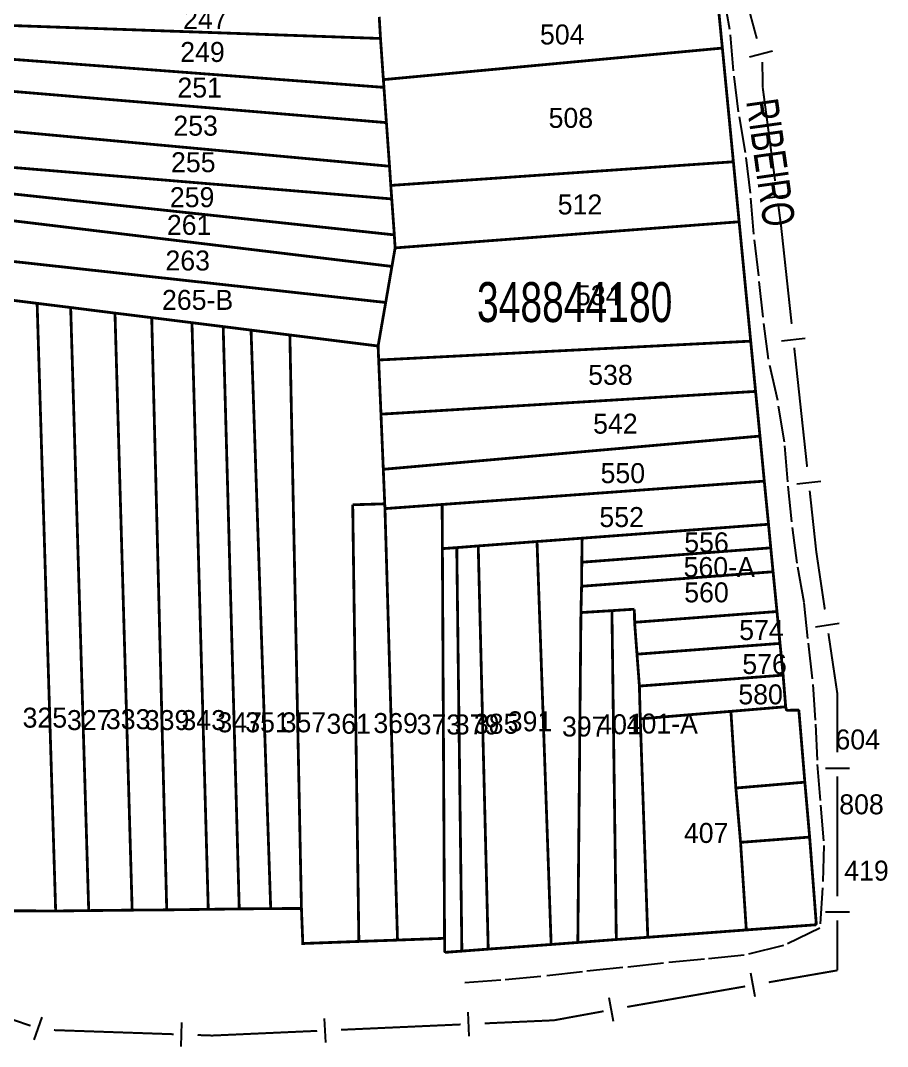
# Model space of a CAD drawing. Extents: x 202481 to 204056, y 4838981 to 4840330.
# Drawn here: x 203947.7 to 204056.2, y 4839270.5 to 4839398.9 of the extents above; entities that cross this region are included whole.
import ezdxf
from ezdxf.enums import TextEntityAlignment as Align

# ---------------------------------------------------------------- set-up
doc = ezdxf.new("R2010")
doc.units = 0
doc.header["$LTSCALE"] = 1.5
doc.header["$MEASUREMENT"] = 0
doc.linetypes.add('TRACO_25', pattern=[8, 3, -1, 1, -1, 1, -1])
for name, color, linetype in [('CD_MALHA_LOTES', 7, 'CONTINUOUS'), ('CD_TXT_QUADRA', 7, 'CONTINUOUS'), ('LM-LIM-SETORES-BAIRROS', 250, 'CONTINUOUS'), ('RU-QUADRA', 210, 'CONTINUOUS'), ('SV-RUA-NAO-PAV', 7, 'CONTINUOUS'), ('SV-TXT-RUA-N-PAV', 7, 'CONTINUOUS'), ('Th_NmrPort', 1, 'CONTINUOUS')]:
    doc.layers.add(name, color=color, linetype=linetype)
doc.styles.add('ARIAL', font='ARIAL.SHX')

msp = doc.modelspace()

# ---------------------------------------------------------------- linework, layer by layer
at = {"layer": 'CD_MALHA_LOTES', "linetype": 'Continuous', "const_width": 0.35, "flags": 128}
for points in [[(204034.78, 4839403.53), (204035.57, 4839395.46)], [(203992.76, 4839396.66), (203934.9, 4839398.69)], [(203992.76, 4839396.66), (203992.6, 4839399.37)], [(203993.12, 4839391.51), (203992.76, 4839396.66)], [(203993.19, 4839390.54), (203934.26, 4839394.99)], [(203993.12, 4839391.51), (204035.57, 4839395.46)], [(204035.57, 4839395.46), (204036.95, 4839381.23)], [(203993.5, 4839386.13), (203933.6, 4839391.13)], [(203993.19, 4839390.54), (203993.12, 4839391.51)], [(203993.5, 4839386.13), (203993.19, 4839390.54)], [(203993.89, 4839380.67), (203932.76, 4839386.31)], [(203993.89, 4839380.67), (203993.5, 4839386.13)], [(203994.17, 4839376.58), (203931.98, 4839381.74)], [(203994.05, 4839378.27), (203993.89, 4839380.67)], [(203994.05, 4839378.27), (204036.95, 4839381.23)], [(204036.95, 4839381.23), (204037.67, 4839373.72)], [(203994.49, 4839372.08), (203931.47, 4839378.84)], [(203994.17, 4839376.58), (203994.05, 4839378.27)], [(203994.49, 4839372.08), (203994.17, 4839376.58)], [(203994.19, 4839368.13), (203930.94, 4839375.75)], [(204037.67, 4839373.72), (203994.59, 4839370.45)], [(204037.67, 4839373.72), (204039.12, 4839358.78)], [(203994.59, 4839370.45), (203994.49, 4839372.08)], [(203993.41, 4839363.62), (203930.05, 4839370.59)], [(203994.19, 4839368.13), (203994.59, 4839370.45)], [(203993.41, 4839363.62), (203994.19, 4839368.13)], [(203944.16, 4839364.21), (203949.76, 4839363.51)], [(203949.76, 4839363.51), (203953.96, 4839362.99)], [(203952.08, 4839287.46), (203949.76, 4839363.51)], [(203992.46, 4839358.17), (203993.41, 4839363.62)], [(203953.96, 4839362.99), (203959.51, 4839362.29)], [(203956.22, 4839287.51), (203953.96, 4839362.99)], [(203959.51, 4839362.29), (203964.11, 4839361.72)], [(203961.66, 4839287.57), (203959.51, 4839362.29)], [(203964.11, 4839361.72), (203969.15, 4839361.09)], [(203965.99, 4839287.6), (203964.11, 4839361.72)], [(203969.15, 4839361.09), (203973.06, 4839360.6)], [(203971.19, 4839287.67), (203969.15, 4839361.09)], [(203973.06, 4839360.6), (203976.55, 4839360.16)], [(203975.07, 4839287.72), (203973.06, 4839360.6)], [(203976.55, 4839360.16), (203981.41, 4839359.55)], [(203979.01, 4839287.76), (203976.55, 4839360.16)], [(203982.86, 4839287.77), (203981.41, 4839359.55)], [(203981.41, 4839359.55), (203992.46, 4839358.17)], [(203992.53, 4839356.42), (204039.12, 4839358.78)], [(204039.12, 4839358.78), (204039.73, 4839352.49)], [(203992.53, 4839356.42), (203992.46, 4839358.17)], [(203992.82, 4839349.64), (203992.53, 4839356.42)], [(203992.82, 4839349.64), (204039.73, 4839352.49)], [(204039.73, 4839352.49), (204040.28, 4839346.9)], [(203993.11, 4839342.74), (203992.82, 4839349.64)], [(203993.11, 4839342.74), (204040.28, 4839346.9)], [(204040.28, 4839346.9), (204040.82, 4839341.26)], [(203993.29, 4839338.42), (203993.11, 4839342.74)], [(204000.48, 4839338.34), (204040.82, 4839341.26)], [(204040.82, 4839341.26), (204041.35, 4839335.86)], [(203989.28, 4839338.3), (203993.29, 4839338.42)], [(203990.05, 4839283.65), (203989.28, 4839338.3)], [(203993.32, 4839337.82), (203993.29, 4839338.42)], [(203993.32, 4839337.82), (204000.48, 4839338.34)], [(203994.89, 4839283.82), (203993.32, 4839337.82)], [(204000.51, 4839332.81), (204000.48, 4839338.34)], [(204018.01, 4839334.12), (204041.35, 4839335.86)], [(204041.35, 4839335.86), (204041.63, 4839332.91)], [(204012.36, 4839333.7), (204018.01, 4839334.12)], [(204017.97, 4839331.11), (204018.01, 4839334.12)], [(204000.51, 4839332.81), (204002.31, 4839332.94)], [(204000.78, 4839284.04), (204000.51, 4839332.81)], [(204002.31, 4839332.94), (204005, 4839333.15)], [(204002.95, 4839282.44), (204002.31, 4839332.94)], [(204005, 4839333.15), (204012.36, 4839333.7)], [(204006.25, 4839282.69), (204005, 4839333.15)], [(204014.13, 4839283.27), (204012.36, 4839333.7)], [(204041.63, 4839332.91), (204017.97, 4839331.11)], [(204041.63, 4839332.91), (204041.92, 4839329.92)], [(204017.94, 4839328.1), (204017.97, 4839331.11)], [(204041.92, 4839329.92), (204017.94, 4839328.1)], [(204041.92, 4839329.92), (204042.41, 4839324.94)], [(204017.86, 4839324.81), (204017.94, 4839328.1)], [(204021.74, 4839325.05), (204017.86, 4839324.81)], [(204021.74, 4839325.05), (204024.55, 4839325.23)], [(204022.29, 4839283.89), (204021.74, 4839325.05)], [(204024.55, 4839325.23), (204024.58, 4839323.59)], [(204017.47, 4839283.52), (204017.86, 4839324.81)], [(204024.58, 4839323.59), (204042.41, 4839324.94)], [(204042.41, 4839324.94), (204042.79, 4839320.95)], [(204024.88, 4839319.6), (204024.58, 4839323.59)], [(204024.88, 4839319.6), (204042.79, 4839320.95)], [(204042.79, 4839320.95), (204043.18, 4839316.98)], [(204025.18, 4839315.61), (204024.88, 4839319.6)], [(204025.18, 4839315.61), (204043.18, 4839316.98)], [(204043.18, 4839316.98), (204043.5, 4839313.02)], [(204025.29, 4839311.51), (204025.18, 4839315.61)], [(204025.29, 4839311.51), (204036.64, 4839312.45)], [(204036.64, 4839312.45), (204043.5, 4839313.02)], [(204037.26, 4839302.85), (204036.64, 4839312.45)], [(204043.5, 4839313.02), (204043.6, 4839312.58)], [(204043.6, 4839312.58), (204045.15, 4839312.6)], [(204045.15, 4839312.6), (204045.9, 4839303.58)], [(204026.23, 4839284.17), (204025.29, 4839311.51)], [(204037.26, 4839302.85), (204045.9, 4839303.58)], [(204045.9, 4839303.58), (204046.5, 4839296.71)], [(204037.85, 4839296.05), (204037.26, 4839302.85)], [(204037.85, 4839296.05), (204046.5, 4839296.71)], [(204046.5, 4839296.71), (204047.34, 4839285.74)], [(204038.57, 4839285.09), (204037.85, 4839296.05)], [(203975.07, 4839287.72), (203971.19, 4839287.67)], [(203979.01, 4839287.76), (203975.07, 4839287.72)], [(203982.86, 4839287.77), (203979.01, 4839287.76)], [(203990.05, 4839283.65), (203983.03, 4839283.39), (203982.86, 4839287.77)], [(203952.08, 4839287.46), (203945.79, 4839287.49)], [(203956.22, 4839287.51), (203952.08, 4839287.46)], [(203961.66, 4839287.57), (203956.22, 4839287.51)], [(203965.99, 4839287.6), (203961.66, 4839287.57)], [(203971.19, 4839287.67), (203965.99, 4839287.6)], [(204047.34, 4839285.74), (204038.57, 4839285.09)], [(204000.78, 4839284.04), (203994.89, 4839283.82)], [(204000.81, 4839282.28), (204000.78, 4839284.04)], [(204022.29, 4839283.89), (204017.47, 4839283.52)], [(204026.23, 4839284.17), (204022.29, 4839283.89)], [(204038.57, 4839285.09), (204026.23, 4839284.17)], [(203994.89, 4839283.82), (203990.05, 4839283.65)], [(204006.25, 4839282.69), (204002.95, 4839282.44)], [(204014.13, 4839283.27), (204006.25, 4839282.69)], [(204017.47, 4839283.52), (204014.13, 4839283.27)], [(204002.95, 4839282.44), (204000.81, 4839282.28)]]:
    msp.add_lwpolyline(points, dxfattribs=at)
at = {"layer": 'LM-LIM-SETORES-BAIRROS', "const_width": 0.25}
for points in [[(204039.888691, 4839396.628741), (204035.972012, 4839411.108369)], [(204040.63, 4839390.49), (204040.576475, 4839393.719313)], [(204040.731164, 4839389.726429), (204040.63, 4839390.49)], [(204042.175913, 4839378.821719), (204040.731164, 4839389.726429)], [(204042.93, 4839373.13), (204042.569935, 4839375.847707)], [(204042.957796, 4839372.872954), (204042.93, 4839373.13)], [(204044.247891, 4839360.942504), (204042.957796, 4839372.872954)], [(204046.183034, 4839343.046827), (204044.570415, 4839357.959891)], [(204047.33, 4839332.44), (204046.505558, 4839340.064215)], [(204047.378631, 4839332.112249), (204047.33, 4839332.44)], [(204048.406017, 4839325.188054), (204047.378631, 4839332.112249)], [(204049.98, 4839314.58), (204048.846325, 4839322.220542)], [(204049.98, 4839314.304189), (204049.98, 4839314.58)], [(204049.98, 4839307.304189), (204049.98, 4839314.304189)], [(204049.98, 4839289.304189), (204049.98, 4839304.304189)], [(204049.98, 4839280.03), (204049.98, 4839286.304189)], [(204041.382914, 4839278.536718), (204049.264896, 4839279.90579)], [(204049.264896, 4839279.90579), (204049.98, 4839280.03)], [(203934.749011, 4839277.960052), (203948.937962, 4839273.094492)], [(204023.9, 4839275.5), (204038.427171, 4839278.023316)], [(204023.64884, 4839275.454141), (204023.9, 4839275.5)], [(204005.809061, 4839273.392961), (204013.801104, 4839273.749699)], [(204013.801104, 4839273.749699), (204014.48, 4839273.78)], [(204014.48, 4839273.78), (204020.697632, 4839274.915279)], [(203951.854669, 4839272.549483), (203966.845876, 4839272.035939)], [(203971.69, 4839271.87), (203984.829951, 4839272.456523)], [(203987.826967, 4839272.5903), (204002.812046, 4839273.259184)], [(203969.844117, 4839271.93323), (203970.843531, 4839271.898994)], [(203970.843531, 4839271.898994), (203971.69, 4839271.87)]]:
    msp.add_lwpolyline(points, dxfattribs=at)
at = {"layer": 'LM-LIM-SETORES-BAIRROS'}
for points in [[(204041.858878, 4839395.089791), (204038.962952, 4839394.306456)], [(204043.9256, 4839377.036056), (204040.951588, 4839376.642033)], [(204045.954213, 4839359.115357), (204042.971601, 4839358.792833)], [(204047.889356, 4839341.219681), (204044.906744, 4839340.897157)], [(204050.183312, 4839323.429866), (204047.215799, 4839322.989558)], [(204051.48, 4839305.304189), (204048.48, 4839305.304189)], [(204051.48, 4839287.304189), (204048.48, 4839287.304189)], [(204039.669119, 4839276.716579), (204039.155717, 4839279.672322)], [(204021.950799, 4839273.619296), (204021.411937, 4839276.570504)], [(203949.397336, 4839271.351226), (203950.370448, 4839274.189016)], [(203985.895844, 4839271.002608), (203985.762068, 4839273.999624)], [(204003.877939, 4839271.805268), (204003.744163, 4839274.802284)], [(203967.793935, 4839270.502582), (203967.896644, 4839273.500823)]]:
    msp.add_lwpolyline(points, dxfattribs=at)
at = {"layer": 'RU-QUADRA', "linetype": 'Continuous', "const_width": 0.18, "flags": 128}
msp.add_lwpolyline([(203945.79, 4839287.49), (203952.08, 4839287.46), (203956.22, 4839287.51), (203965.99, 4839287.6), (203971.19, 4839287.67), (203975.07, 4839287.72), (203982.86, 4839287.77), (203983.03, 4839283.39), (203990.05, 4839283.65), (204000.78, 4839284.04), (204000.81, 4839282.28), (204002.95, 4839282.44), (204006.25, 4839282.69), (204014.13, 4839283.27), (204017.47, 4839283.52), (204022.29, 4839283.89), (204026.23, 4839284.17), (204038.57, 4839285.09), (204047.34, 4839285.74), (204046.5, 4839296.71), (204045.9, 4839303.58), (204045.15, 4839312.6), (204043.6, 4839312.58), (204043.18, 4839316.98), (204042.79, 4839320.95), (204042.41, 4839324.94), (204041.92, 4839329.92), (204041.63, 4839332.91), (204041.35, 4839335.86), (204040.82, 4839341.26), (204040.28, 4839346.9), (204039.73, 4839352.49), (204039.12, 4839358.78), (204037.67, 4839373.72), (204036.95, 4839381.23), (204035.57, 4839395.46), (204034.78, 4839403.53)], dxfattribs=at)
at = {"layer": 'SV-RUA-NAO-PAV', "linetype": 'TRACO_25'}
for points in [[(204045.82, 4839326.06, 4.14), (204044.93, 4839331, 4.07), (204044.27, 4839336.15, 3.9), (204043.75, 4839341.18, 3.88), (204043.35, 4839346.19, 3.72), (204042.5, 4839351.34, 3.58), (204041.34, 4839356.54, 3.55), (204040.67, 4839361.78, 3.58), (204040.12, 4839366.97, 3.61), (204039.51, 4839372.17, 3.61), (204039.1, 4839377.29, 3.61), (204038.45, 4839382.4, 3.61), (204037.6, 4839387.47, 3.61), (204036.96, 4839392.63, 3.61), (204036.52, 4839397.78, 3.6), (204035.62, 4839402.77, 3.59), (204035.16, 4839407.78, 3.59), (204034.22, 4839412.85, 3.59), (204033.81, 4839417.87, 3.58), (204033.88, 4839423.02, 3.74), (204033.86, 4839428.08, 4.1), (204033.5, 4839433.05, 4.24)], [(204045.76, 4839326.03, 3.74), (204046.31, 4839320.98, 3.74), (204046.89, 4839315.82, 3.74), (204047.23, 4839310.83, 3.74), (204047.46, 4839305.78, 3.74), (204047.88, 4839300.72, 3.74), (204048.28, 4839295.64, 3.74), (204048.13, 4839290.35, 3.74), (204047.78, 4839285.31, 3.74), (204043.22, 4839283.13, 3.74), (204038.32, 4839281.94, 3.74), (204033.33, 4839281.44, 3.74), (204028.19, 4839280.93, 3.74), (204023.09, 4839280.38, 3.74), (204018.04, 4839279.86, 3.74), (204012.84, 4839279.25, 3.74), (204007.82, 4839278.8, 3.74), (204002.6, 4839278.43, 3.74)]]:
    msp.add_polyline3d(points, dxfattribs=at)

# ---------------------------------------------------------------- texts
at = {"layer": 'CD_TXT_QUADRA', "style": 'ARIAL', "width": 0.7}
msp.add_text('348844180', height=5, dxfattribs=at).set_placement((204004.84, 4839361.17))
at = {"layer": 'SV-TXT-RUA-N-PAV', "style": 'ARIAL', "width": 0.7}
msp.add_text('RIBEIRO', height=4, rotation=278, dxfattribs=at).set_placement((204038.54, 4839388.82))
at = {"layer": 'Th_NmrPort', "color": 1}
for s, p in [('247', (203968.040999, 4839399.093054)), ('504', (204012.728064, 4839397.161911)), ('249', (203967.680999, 4839394.973054)), ('251', (203967.328133, 4839390.515618)), ('253', (203966.818133, 4839385.745618)), ('508', (204013.808064, 4839386.721911)), ('255', (203966.528133, 4839381.175618)), ('259', (203966.381392, 4839376.798174)), ('512', (204014.950116, 4839375.893044)), ('261', (203966.011392, 4839373.328174)), ('263', (203965.826948, 4839368.872601)), ('265-B', (203965.396948, 4839363.942601)), ('534', (204017.226522, 4839364.530485)), ('538', (204018.766522, 4839354.560485)), ('542', (204019.386522, 4839348.450485)), ('550', (204020.316522, 4839342.260485)), ('552', (204020.170116, 4839336.763044)), ('556', (204030.796522, 4839333.600485)), ('560-A', (204030.716522, 4839330.510485)), ('560', (204030.796522, 4839327.340485)), ('574', (204037.676522, 4839322.620485)), ('576', (204038.066522, 4839318.370485)), ('580', (204037.570116, 4839314.573044)), ('325', (203947.938526, 4839311.658043)), ('327', (203953.495971, 4839311.35484)), ('333', (203958.372248, 4839311.461441)), ('339', (203963.245971, 4839311.35484)), ('343', (203967.835971, 4839311.35484)), ('347', (203972.335971, 4839311.07484)), ('351', (203975.825971, 4839311.07484)), ('357', (203980.375971, 4839311.07484)), ('391', (204008.69344, 4839311.197437)), ('361', (203985.985971, 4839310.89484)), ('369', (203991.865971, 4839310.98484)), ('373', (203997.285971, 4839310.80484)), ('379', (204002.065971, 4839310.80484)), ('385', (204004.455971, 4839310.89484)), ('397', (204015.49344, 4839310.547437)), ('401', (204019.90344, 4839310.827437)), ('401-A', (204023.58344, 4839310.917437)), ('604', (204049.736522, 4839308.930485)), ('808', (204050.206522, 4839300.810485)), ('407', (204030.75344, 4839297.227437)), ('419', (204050.83, 4839292.51))]:
    msp.add_text(s, height=2.5, dxfattribs=at).set_placement(p, align=Align.MIDDLE_LEFT)

doc.saveas('drawing.dxf')
